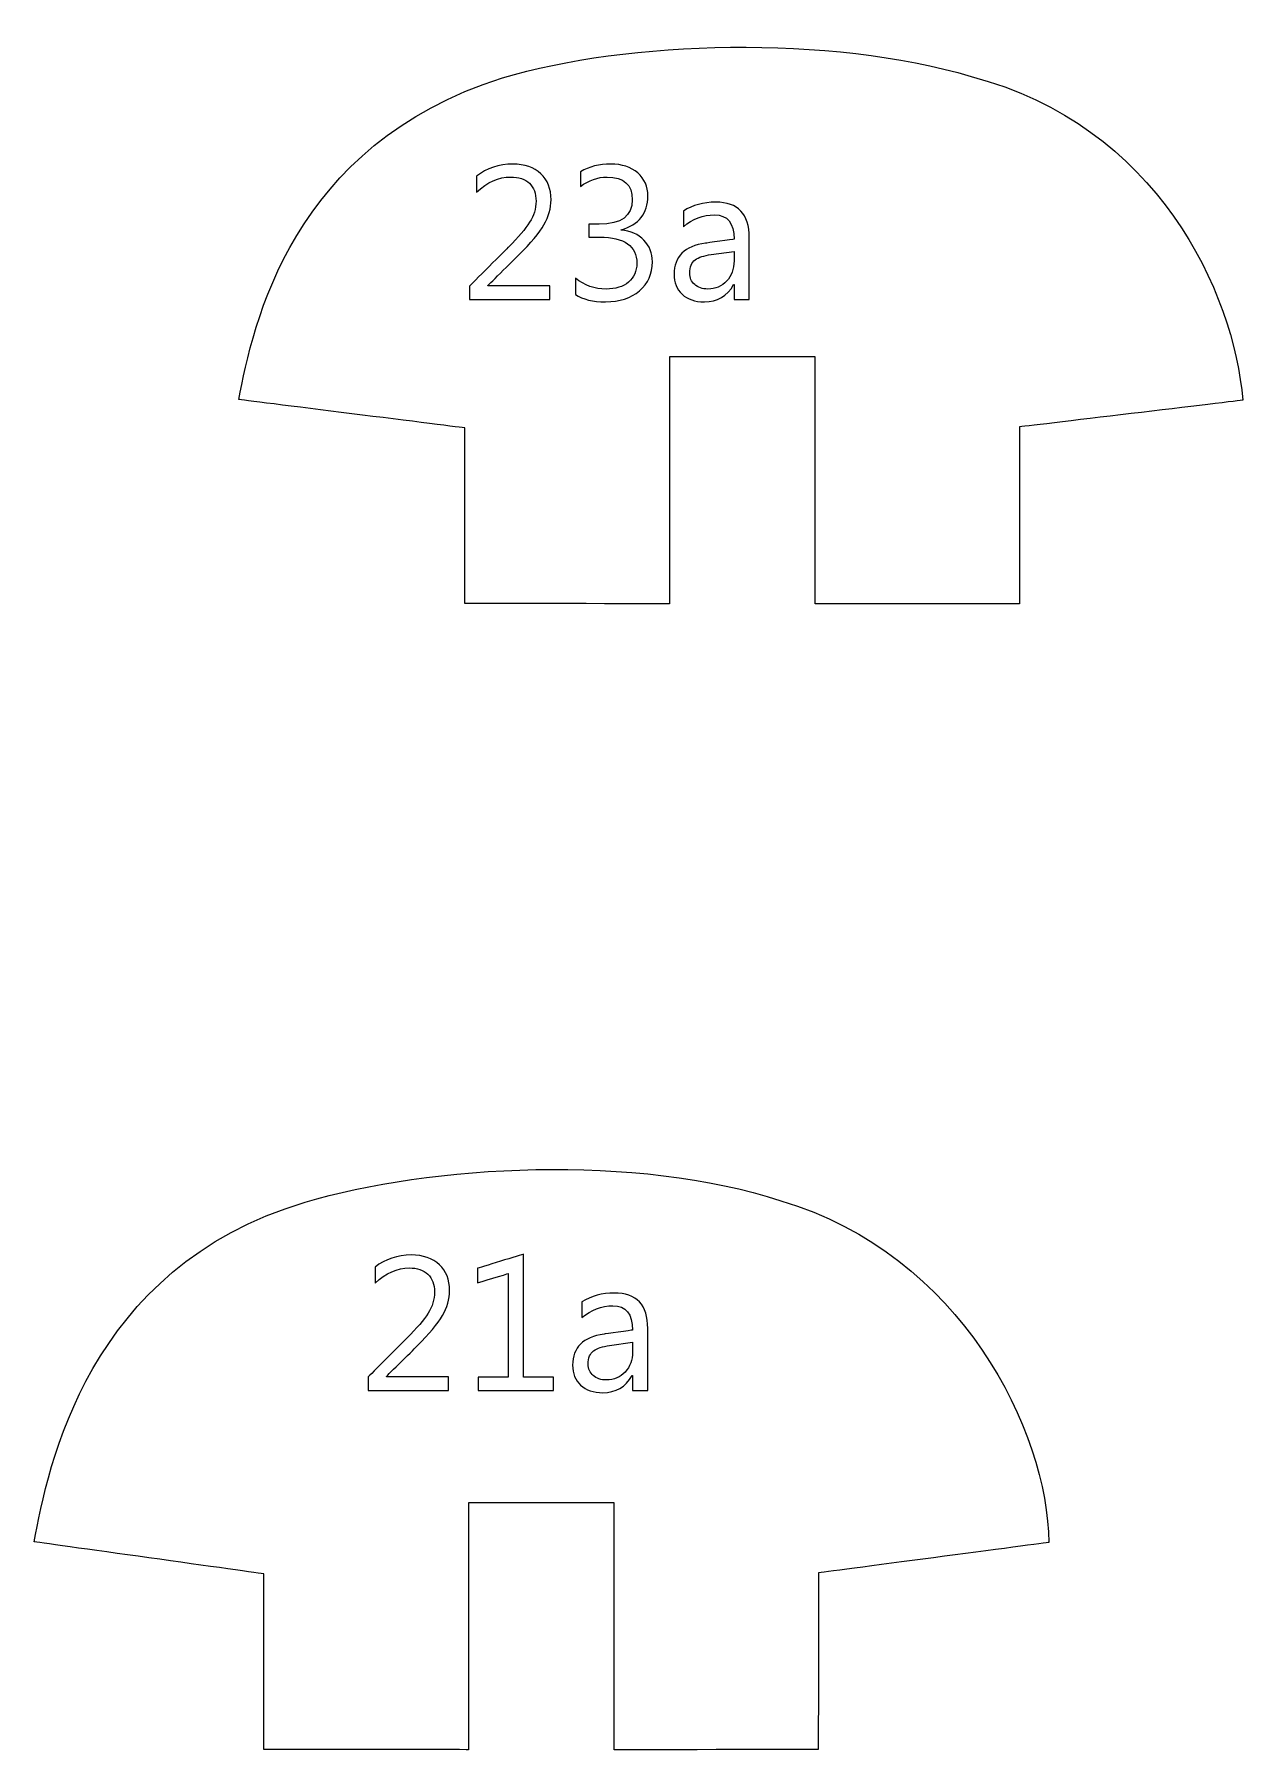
# Model space of a CAD drawing. Header units: centimetres. Extents: x -494 to 505, y -672 to 577.
# Drawn here: x -354.1 to -285.7, y -666.2 to -569.2 of the extents above; entities that cross this region are included whole.
import ezdxf

# ---------------------------------------------------------------- set-up
doc = ezdxf.new("R2010")
doc.units = ezdxf.units.CM
doc.header["$MEASUREMENT"] = 0
doc.layers.add('Camada 1', color=7, linetype='Continuous')
doc.layers.add('Camada 2', color=10, linetype='Continuous')

msp = doc.modelspace()

# ---------------------------------------------------------------- linework, layer by layer
at = {"layer": 'Camada 1', "lineweight": 9}
for points in [[(-318.159638, -587.465424), (-318.159638, -587.465424), (-309.918608, -587.465424), (-309.918608, -587.465424), (-309.918608, -587.465424), (-309.918608, -587.465424), (-309.924196, -601.420692), (-309.924196, -601.420692), (-309.924196, -601.420692), (-309.924196, -601.420692), (-298.375324, -601.417644), (-298.375324, -601.417644), (-298.375324, -601.417644), (-298.375324, -601.417644), (-298.367704, -591.42503), (-298.367704, -591.42503), (-298.367704, -591.42503), (-298.367704, -591.42503), (-285.748222, -589.913222), (-285.748222, -589.913222), (-285.748222, -589.913222), (-286.23895, -583.825858), (-290.574984, -574.35115), (-301.096934, -571.612014), (-301.096934, -571.612014), (-309.09387, -569.229494), (-320.567304, -569.571632), (-327.594468, -571.697358), (-327.594468, -571.697358), (-339.513164, -575.42938), (-341.728806, -585.672438), (-342.493854, -589.874614), (-342.493854, -589.874614), (-342.493854, -589.874614), (-329.7301, -591.47837), (-329.7301, -591.47837), (-329.7301, -591.47837), (-329.7301, -591.47837), (-329.728576, -601.40088), (-329.728576, -601.40088), (-329.728576, -601.40088), (-329.728576, -601.40088), (-318.158622, -601.419676), (-318.158622, -601.419676), (-318.158622, -601.419676), (-318.158622, -601.419676), (-318.159638, -587.465424), (-318.159638, -587.465424)], [(-329.524614, -652.23898), (-329.524614, -652.23898), (-321.283584, -652.23898), (-321.283584, -652.23898), (-321.283584, -652.23898), (-321.283584, -652.23898), (-321.289172, -666.194248), (-321.289172, -666.194248), (-321.289172, -666.194248), (-321.289172, -666.194248), (-309.7403, -666.1912), (-309.7403, -666.1912), (-309.7403, -666.1912), (-309.7403, -666.1912), (-309.73268, -656.198586), (-309.73268, -656.198586), (-309.73268, -656.198586), (-309.73268, -656.198586), (-296.706798, -654.483578), (-296.706798, -654.483578), (-296.706798, -654.483578), (-296.782236, -648.217906), (-301.62627, -638.201924), (-311.851802, -635.16637), (-311.851802, -635.16637), (-319.967864, -632.486924), (-331.729334, -633.125988), (-338.756498, -635.25146), (-338.756498, -635.25146), (-351.089976, -638.924046), (-353.296728, -650.242794), (-354.061776, -654.44497), (-354.061776, -654.44497), (-354.061776, -654.44497), (-341.095076, -656.251926), (-341.095076, -656.251926), (-341.095076, -656.251926), (-341.095076, -656.251926), (-341.093552, -666.174436), (-341.093552, -666.174436), (-341.093552, -666.174436), (-341.093552, -666.174436), (-329.523598, -666.193232), (-329.523598, -666.193232), (-329.523598, -666.193232), (-329.523598, -666.193232), (-329.524614, -652.23898), (-329.524614, -652.23898)]]:
    msp.add_open_spline(points, degree=3, knots=[0, 0, 0, 0, 0.076923077, 0.076923077, 0.076923077, 0.076923087, 0.153846154, 0.153846154, 0.153846154, 0.153846164, 0.230769231, 0.230769231, 0.230769231, 0.230769241, 0.307692308, 0.307692308, 0.307692308, 0.307692318, 0.384615385, 0.384615385, 0.384615385, 0.384615395, 0.461538462, 0.461538462, 0.461538462, 0.461538472, 0.538461538, 0.538461538, 0.538461538, 0.538461548, 0.615384615, 0.615384615, 0.615384615, 0.615384625, 0.692307692, 0.692307692, 0.692307692, 0.692307702, 0.769230769, 0.769230769, 0.769230769, 0.769230779, 0.846153846, 0.846153846, 0.846153846, 0.846153856, 1, 1, 1, 1], dxfattribs=at)
at = {"layer": 'Camada 2'}
for points, knots in [([(-324.913752, -584.221336), (-324.913752, -584.221336), (-329.451462, -584.221336), (-329.451462, -584.221336), (-329.451462, -584.221336), (-329.451462, -584.221336), (-329.451462, -583.457812), (-329.451462, -583.457812), (-329.451462, -583.457812), (-329.451462, -583.457812), (-327.257918, -581.257156), (-327.257918, -581.257156), (-327.257918, -581.257156), (-326.697086, -580.696324), (-326.29729, -580.230234), (-326.059038, -579.857362), (-326.059038, -579.857362), (-325.818754, -579.484744), (-325.698866, -579.084948), (-325.698866, -578.662038), (-325.698866, -578.662038), (-325.698866, -578.22846), (-325.822564, -577.891402), (-326.071484, -577.65315), (-326.071484, -577.65315), (-326.320658, -577.414898), (-326.673718, -577.296534), (-327.132442, -577.296534), (-327.132442, -577.296534), (-327.804526, -577.296534), (-328.447908, -577.5833), (-329.064366, -578.156832), (-329.064366, -578.156832), (-329.064366, -578.156832), (-329.064366, -577.253608), (-329.064366, -577.253608), (-329.064366, -577.253608), (-328.47661, -576.79463), (-327.79208, -576.565268), (-327.012554, -576.565268), (-327.012554, -576.565268), (-326.34047, -576.565268), (-325.811642, -576.748148), (-325.426324, -577.111876), (-325.426324, -577.111876), (-325.041006, -577.475604), (-324.849236, -577.965062), (-324.849236, -578.577964), (-324.849236, -578.577964), (-324.849236, -579.060056), (-324.981824, -579.533004), (-325.249032, -579.99376), (-325.249032, -579.99376), (-325.514208, -580.454262), (-325.992744, -581.026016), (-326.682608, -581.708768), (-326.682608, -581.708768), (-326.682608, -581.708768), (-328.419206, -583.425554), (-328.419206, -583.425554), (-328.419206, -583.425554), (-328.419206, -583.425554), (-328.419206, -583.447144), (-328.419206, -583.447144), (-328.419206, -583.447144), (-328.419206, -583.447144), (-324.913752, -583.447144), (-324.913752, -583.447144), (-324.913752, -583.447144), (-324.913752, -583.447144), (-324.913752, -584.221336), (-324.913752, -584.221336)], [0, 0, 0, 0, 0.052631579, 0.052631579, 0.052631579, 0.052631589, 0.105263158, 0.105263158, 0.105263158, 0.105263168, 0.157894737, 0.157894737, 0.157894737, 0.157894747, 0.210526316, 0.210526316, 0.210526316, 0.210526326, 0.263157895, 0.263157895, 0.263157895, 0.263157905, 0.315789474, 0.315789474, 0.315789474, 0.315789484, 0.368421053, 0.368421053, 0.368421053, 0.368421063, 0.421052632, 0.421052632, 0.421052632, 0.421052642, 0.473684211, 0.473684211, 0.473684211, 0.473684221, 0.526315789, 0.526315789, 0.526315789, 0.526315799, 0.578947368, 0.578947368, 0.578947368, 0.578947378, 0.631578947, 0.631578947, 0.631578947, 0.631578957, 0.684210526, 0.684210526, 0.684210526, 0.684210536, 0.736842105, 0.736842105, 0.736842105, 0.736842115, 0.789473684, 0.789473684, 0.789473684, 0.789473694, 0.842105263, 0.842105263, 0.842105263, 0.842105273, 0.894736842, 0.894736842, 0.894736842, 0.894736852, 1, 1, 1, 1]), ([(-323.473064, -583.941682), (-323.473064, -583.941682), (-323.473064, -583.017122), (-323.473064, -583.017122), (-323.473064, -583.017122), (-322.958714, -583.425554), (-322.376292, -583.630024), (-321.7291, -583.630024), (-321.7291, -583.630024), (-321.202304, -583.630024), (-320.78295, -583.499214), (-320.46926, -583.235562), (-320.46926, -583.235562), (-320.155824, -582.972164), (-319.999868, -582.617326), (-319.999868, -582.172826), (-319.999868, -582.172826), (-319.999868, -581.187306), (-320.698622, -580.694292), (-322.09486, -580.694292), (-322.09486, -580.694292), (-322.09486, -580.694292), (-322.720208, -580.694292), (-322.720208, -580.694292), (-322.720208, -580.694292), (-322.720208, -580.694292), (-322.720208, -579.96328), (-322.720208, -579.96328), (-322.720208, -579.96328), (-322.720208, -579.96328), (-322.12534, -579.96328), (-322.12534, -579.96328), (-322.12534, -579.96328), (-320.879724, -579.96328), (-320.257932, -579.500746), (-320.257932, -578.577964), (-320.257932, -578.577964), (-320.257932, -577.723), (-320.732912, -577.296534), (-321.682618, -577.296534), (-321.682618, -577.296534), (-322.21297, -577.296534), (-322.713096, -577.475604), (-323.182742, -577.834252), (-323.182742, -577.834252), (-323.182742, -577.834252), (-323.182742, -576.995544), (-323.182742, -576.995544), (-323.182742, -576.995544), (-322.698872, -576.708778), (-322.127118, -576.565268), (-321.469258, -576.565268), (-321.469258, -576.565268), (-320.83502, -576.565268), (-320.327782, -576.73367), (-319.94602, -577.06895), (-319.94602, -577.06895), (-319.566036, -577.405754), (-319.376044, -577.83603), (-319.376044, -578.361048), (-319.376044, -578.361048), (-319.376044, -579.352156), (-319.879726, -579.990204), (-320.888614, -580.27316), (-320.888614, -580.27316), (-320.888614, -580.27316), (-320.888614, -580.29475), (-320.888614, -580.29475), (-320.888614, -580.29475), (-320.347594, -580.34682), (-319.917318, -580.536812), (-319.598294, -580.864726), (-319.598294, -580.864726), (-319.277492, -581.19264), (-319.11798, -581.601326), (-319.11798, -582.09053), (-319.11798, -582.09053), (-319.11798, -582.767948), (-319.360042, -583.312778), (-319.84569, -583.728576), (-319.84569, -583.728576), (-320.331338, -584.142596), (-320.971164, -584.350368), (-321.765168, -584.350368), (-321.765168, -584.350368), (-322.480178, -584.350368), (-323.0499, -584.214224), (-323.473064, -583.941682)], [0, 0, 0, 0, 0.043478261, 0.043478261, 0.043478261, 0.043478271, 0.086956522, 0.086956522, 0.086956522, 0.086956532, 0.130434783, 0.130434783, 0.130434783, 0.130434793, 0.173913043, 0.173913043, 0.173913043, 0.173913053, 0.217391304, 0.217391304, 0.217391304, 0.217391314, 0.260869565, 0.260869565, 0.260869565, 0.260869575, 0.304347826, 0.304347826, 0.304347826, 0.304347836, 0.347826087, 0.347826087, 0.347826087, 0.347826097, 0.391304348, 0.391304348, 0.391304348, 0.391304358, 0.434782609, 0.434782609, 0.434782609, 0.434782619, 0.47826087, 0.47826087, 0.47826087, 0.47826088, 0.52173913, 0.52173913, 0.52173913, 0.52173914, 0.565217391, 0.565217391, 0.565217391, 0.565217401, 0.608695652, 0.608695652, 0.608695652, 0.608695662, 0.652173913, 0.652173913, 0.652173913, 0.652173923, 0.695652174, 0.695652174, 0.695652174, 0.695652184, 0.739130435, 0.739130435, 0.739130435, 0.739130445, 0.782608696, 0.782608696, 0.782608696, 0.782608706, 0.826086957, 0.826086957, 0.826086957, 0.826086967, 0.869565217, 0.869565217, 0.869565217, 0.869565227, 0.913043478, 0.913043478, 0.913043478, 0.913043488, 1, 1, 1, 1]), ([(-313.644788, -584.221336), (-313.644788, -584.221336), (-314.505086, -584.221336), (-314.505086, -584.221336), (-314.505086, -584.221336), (-314.505086, -584.221336), (-314.505086, -583.38085), (-314.505086, -583.38085), (-314.505086, -583.38085), (-314.505086, -583.38085), (-314.526676, -583.38085), (-314.526676, -583.38085), (-314.526676, -583.38085), (-314.901072, -584.027788), (-315.451236, -584.350368), (-316.180724, -584.350368), (-316.180724, -584.350368), (-316.716664, -584.350368), (-317.136018, -584.20889), (-317.438786, -583.923902), (-317.438786, -583.923902), (-317.741808, -583.640692), (-317.892176, -583.264264), (-317.892176, -582.794872), (-317.892176, -582.794872), (-317.892176, -581.789286), (-317.300864, -581.203308), (-316.117986, -581.038462), (-316.117986, -581.038462), (-316.117986, -581.038462), (-314.505086, -580.812656), (-314.505086, -580.812656), (-314.505086, -580.812656), (-314.505086, -579.895208), (-314.874402, -579.43623), (-315.612526, -579.43623), (-315.612526, -579.43623), (-316.259718, -579.43623), (-316.843918, -579.65848), (-317.36538, -580.10298), (-317.36538, -580.10298), (-317.36538, -580.10298), (-317.36538, -579.221346), (-317.36538, -579.221346), (-317.36538, -579.221346), (-316.836806, -578.884288), (-316.229238, -578.715886), (-315.53912, -578.715886), (-315.53912, -578.715886), (-314.275724, -578.715886), (-313.644788, -579.384414), (-313.644788, -580.722994), (-313.644788, -580.722994), (-313.644788, -580.722994), (-313.644788, -584.221336), (-313.644788, -584.221336)], [0, 0, 0, 0, 0.066666667, 0.066666667, 0.066666667, 0.066666677, 0.133333333, 0.133333333, 0.133333333, 0.133333343, 0.2, 0.2, 0.2, 0.20000001, 0.266666667, 0.266666667, 0.266666667, 0.266666677, 0.333333333, 0.333333333, 0.333333333, 0.333333343, 0.4, 0.4, 0.4, 0.40000001, 0.466666667, 0.466666667, 0.466666667, 0.466666677, 0.533333333, 0.533333333, 0.533333333, 0.533333343, 0.6, 0.6, 0.6, 0.60000001, 0.666666667, 0.666666667, 0.666666667, 0.666666677, 0.733333333, 0.733333333, 0.733333333, 0.733333343, 0.8, 0.8, 0.8, 0.80000001, 0.866666667, 0.866666667, 0.866666667, 0.866666677, 1, 1, 1, 1]), ([(-314.505086, -581.500742), (-314.505086, -581.500742), (-315.802518, -581.680066), (-315.802518, -581.680066), (-315.802518, -581.680066), (-316.202314, -581.735692), (-316.503304, -581.836022), (-316.705742, -581.9775), (-316.705742, -581.9775), (-316.908434, -582.12101), (-317.010542, -582.371962), (-317.010542, -582.733912), (-317.010542, -582.733912), (-317.010542, -582.99731), (-316.917324, -583.212448), (-316.72911, -583.379072), (-316.72911, -583.379072), (-316.542674, -583.545696), (-316.291976, -583.630024), (-315.981842, -583.630024), (-315.981842, -583.630024), (-315.553598, -583.630024), (-315.200538, -583.479402), (-314.922662, -583.18019), (-314.922662, -583.18019), (-314.644786, -582.878946), (-314.505086, -582.499216), (-314.505086, -582.03846), (-314.505086, -582.03846), (-314.505086, -582.03846), (-314.505086, -581.500742), (-314.505086, -581.500742)], [0, 0, 0, 0, 0.111111111, 0.111111111, 0.111111111, 0.111111121, 0.222222222, 0.222222222, 0.222222222, 0.222222232, 0.333333333, 0.333333333, 0.333333333, 0.333333343, 0.444444444, 0.444444444, 0.444444444, 0.444444454, 0.555555556, 0.555555556, 0.555555556, 0.555555566, 0.666666667, 0.666666667, 0.666666667, 0.666666677, 0.777777778, 0.777777778, 0.777777778, 0.777777788, 1, 1, 1, 1]), ([(-330.650088, -645.886948), (-330.650088, -645.886948), (-335.187798, -645.886948), (-335.187798, -645.886948), (-335.187798, -645.886948), (-335.187798, -645.886948), (-335.187798, -645.123424), (-335.187798, -645.123424), (-335.187798, -645.123424), (-335.187798, -645.123424), (-332.994254, -642.922768), (-332.994254, -642.922768), (-332.994254, -642.922768), (-332.433422, -642.361936), (-332.033626, -641.895846), (-331.795374, -641.522974), (-331.795374, -641.522974), (-331.55509, -641.150356), (-331.435202, -640.75056), (-331.435202, -640.32765), (-331.435202, -640.32765), (-331.435202, -639.894072), (-331.5589, -639.557014), (-331.80782, -639.318762), (-331.80782, -639.318762), (-332.056994, -639.08051), (-332.410054, -638.962146), (-332.868778, -638.962146), (-332.868778, -638.962146), (-333.540862, -638.962146), (-334.184244, -639.248912), (-334.800702, -639.822444), (-334.800702, -639.822444), (-334.800702, -639.822444), (-334.800702, -638.91922), (-334.800702, -638.91922), (-334.800702, -638.91922), (-334.212946, -638.460242), (-333.528416, -638.23088), (-332.74889, -638.23088), (-332.74889, -638.23088), (-332.076806, -638.23088), (-331.547978, -638.41376), (-331.16266, -638.777488), (-331.16266, -638.777488), (-330.777342, -639.141216), (-330.585572, -639.630674), (-330.585572, -640.243576), (-330.585572, -640.243576), (-330.585572, -640.725668), (-330.71816, -641.198616), (-330.985368, -641.659372), (-330.985368, -641.659372), (-331.250544, -642.119874), (-331.72908, -642.691628), (-332.418944, -643.37438), (-332.418944, -643.37438), (-332.418944, -643.37438), (-334.155542, -645.091166), (-334.155542, -645.091166), (-334.155542, -645.091166), (-334.155542, -645.091166), (-334.155542, -645.112756), (-334.155542, -645.112756), (-334.155542, -645.112756), (-334.155542, -645.112756), (-330.650088, -645.112756), (-330.650088, -645.112756), (-330.650088, -645.112756), (-330.650088, -645.112756), (-330.650088, -645.886948), (-330.650088, -645.886948)], [0, 0, 0, 0, 0.052631579, 0.052631579, 0.052631579, 0.052631589, 0.105263158, 0.105263158, 0.105263158, 0.105263168, 0.157894737, 0.157894737, 0.157894737, 0.157894747, 0.210526316, 0.210526316, 0.210526316, 0.210526326, 0.263157895, 0.263157895, 0.263157895, 0.263157905, 0.315789474, 0.315789474, 0.315789474, 0.315789484, 0.368421053, 0.368421053, 0.368421053, 0.368421063, 0.421052632, 0.421052632, 0.421052632, 0.421052642, 0.473684211, 0.473684211, 0.473684211, 0.473684221, 0.526315789, 0.526315789, 0.526315789, 0.526315799, 0.578947368, 0.578947368, 0.578947368, 0.578947378, 0.631578947, 0.631578947, 0.631578947, 0.631578957, 0.684210526, 0.684210526, 0.684210526, 0.684210536, 0.736842105, 0.736842105, 0.736842105, 0.736842115, 0.789473684, 0.789473684, 0.789473684, 0.789473694, 0.842105263, 0.842105263, 0.842105263, 0.842105273, 0.894736842, 0.894736842, 0.894736842, 0.894736852, 1, 1, 1, 1]), ([(-324.714616, -645.886948), (-324.714616, -645.886948), (-328.972672, -645.886948), (-328.972672, -645.886948), (-328.972672, -645.886948), (-328.972672, -645.886948), (-328.972672, -645.134346), (-328.972672, -645.134346), (-328.972672, -645.134346), (-328.972672, -645.134346), (-327.27392, -645.134346), (-327.27392, -645.134346), (-327.27392, -645.134346), (-327.27392, -645.134346), (-327.27392, -639.28117), (-327.27392, -639.28117), (-327.27392, -639.28117), (-327.27392, -639.28117), (-329.015852, -639.800854), (-329.015852, -639.800854), (-329.015852, -639.800854), (-329.015852, -639.800854), (-329.015852, -638.983736), (-329.015852, -638.983736), (-329.015852, -638.983736), (-329.015852, -638.983736), (-326.413622, -638.187954), (-326.413622, -638.187954), (-326.413622, -638.187954), (-326.413622, -638.187954), (-326.413622, -645.134346), (-326.413622, -645.134346), (-326.413622, -645.134346), (-326.413622, -645.134346), (-324.714616, -645.134346), (-324.714616, -645.134346), (-324.714616, -645.134346), (-324.714616, -645.134346), (-324.714616, -645.886948), (-324.714616, -645.886948)], [0, 0, 0, 0, 0.090909091, 0.090909091, 0.090909091, 0.090909101, 0.181818182, 0.181818182, 0.181818182, 0.181818192, 0.272727273, 0.272727273, 0.272727273, 0.272727283, 0.363636364, 0.363636364, 0.363636364, 0.363636374, 0.454545455, 0.454545455, 0.454545455, 0.454545465, 0.545454545, 0.545454545, 0.545454545, 0.545454555, 0.636363636, 0.636363636, 0.636363636, 0.636363646, 0.727272727, 0.727272727, 0.727272727, 0.727272737, 0.818181818, 0.818181818, 0.818181818, 0.818181828, 1, 1, 1, 1]), ([(-319.381124, -645.886948), (-319.381124, -645.886948), (-320.241422, -645.886948), (-320.241422, -645.886948), (-320.241422, -645.886948), (-320.241422, -645.886948), (-320.241422, -645.046462), (-320.241422, -645.046462), (-320.241422, -645.046462), (-320.241422, -645.046462), (-320.263012, -645.046462), (-320.263012, -645.046462), (-320.263012, -645.046462), (-320.637408, -645.6934), (-321.187572, -646.01598), (-321.91706, -646.01598), (-321.91706, -646.01598), (-322.453, -646.01598), (-322.872354, -645.874502), (-323.175122, -645.589514), (-323.175122, -645.589514), (-323.478144, -645.306304), (-323.628512, -644.929876), (-323.628512, -644.460484), (-323.628512, -644.460484), (-323.628512, -643.454898), (-323.0372, -642.86892), (-321.854322, -642.704074), (-321.854322, -642.704074), (-321.854322, -642.704074), (-320.241422, -642.478268), (-320.241422, -642.478268), (-320.241422, -642.478268), (-320.241422, -641.56082), (-320.610738, -641.101842), (-321.348862, -641.101842), (-321.348862, -641.101842), (-321.996054, -641.101842), (-322.580254, -641.324092), (-323.101716, -641.768592), (-323.101716, -641.768592), (-323.101716, -641.768592), (-323.101716, -640.886958), (-323.101716, -640.886958), (-323.101716, -640.886958), (-322.573142, -640.5499), (-321.965574, -640.381498), (-321.275456, -640.381498), (-321.275456, -640.381498), (-320.01206, -640.381498), (-319.381124, -641.050026), (-319.381124, -642.388606), (-319.381124, -642.388606), (-319.381124, -642.388606), (-319.381124, -645.886948), (-319.381124, -645.886948)], [0, 0, 0, 0, 0.066666667, 0.066666667, 0.066666667, 0.066666677, 0.133333333, 0.133333333, 0.133333333, 0.133333343, 0.2, 0.2, 0.2, 0.20000001, 0.266666667, 0.266666667, 0.266666667, 0.266666677, 0.333333333, 0.333333333, 0.333333333, 0.333333343, 0.4, 0.4, 0.4, 0.40000001, 0.466666667, 0.466666667, 0.466666667, 0.466666677, 0.533333333, 0.533333333, 0.533333333, 0.533333343, 0.6, 0.6, 0.6, 0.60000001, 0.666666667, 0.666666667, 0.666666667, 0.666666677, 0.733333333, 0.733333333, 0.733333333, 0.733333343, 0.8, 0.8, 0.8, 0.80000001, 0.866666667, 0.866666667, 0.866666667, 0.866666677, 1, 1, 1, 1]), ([(-320.241422, -643.166354), (-320.241422, -643.166354), (-321.538854, -643.345678), (-321.538854, -643.345678), (-321.538854, -643.345678), (-321.93865, -643.401304), (-322.23964, -643.501634), (-322.442078, -643.643112), (-322.442078, -643.643112), (-322.64477, -643.786622), (-322.746878, -644.037574), (-322.746878, -644.399524), (-322.746878, -644.399524), (-322.746878, -644.662922), (-322.65366, -644.87806), (-322.465446, -645.044684), (-322.465446, -645.044684), (-322.27901, -645.211308), (-322.028312, -645.295636), (-321.718178, -645.295636), (-321.718178, -645.295636), (-321.289934, -645.295636), (-320.936874, -645.145014), (-320.658998, -644.845802), (-320.658998, -644.845802), (-320.381122, -644.544558), (-320.241422, -644.164828), (-320.241422, -643.704072), (-320.241422, -643.704072), (-320.241422, -643.704072), (-320.241422, -643.166354), (-320.241422, -643.166354)], [0, 0, 0, 0, 0.111111111, 0.111111111, 0.111111111, 0.111111121, 0.222222222, 0.222222222, 0.222222222, 0.222222232, 0.333333333, 0.333333333, 0.333333333, 0.333333343, 0.444444444, 0.444444444, 0.444444444, 0.444444454, 0.555555556, 0.555555556, 0.555555556, 0.555555566, 0.666666667, 0.666666667, 0.666666667, 0.666666677, 0.777777778, 0.777777778, 0.777777778, 0.777777788, 1, 1, 1, 1])]:
    msp.add_open_spline(points, degree=3, knots=knots, dxfattribs=at)
at = {"layer": 'Camada 2', "lineweight": 9}
for points, knots in [([(-324.913752, -584.221336), (-324.913752, -584.221336), (-329.451462, -584.221336), (-329.451462, -584.221336), (-329.451462, -584.221336), (-329.451462, -584.221336), (-329.451462, -583.457812), (-329.451462, -583.457812), (-329.451462, -583.457812), (-329.451462, -583.457812), (-327.257918, -581.257156), (-327.257918, -581.257156), (-327.257918, -581.257156), (-326.697086, -580.696324), (-326.29729, -580.230234), (-326.059038, -579.857362), (-326.059038, -579.857362), (-325.818754, -579.484744), (-325.698866, -579.084948), (-325.698866, -578.662038), (-325.698866, -578.662038), (-325.698866, -578.22846), (-325.822564, -577.891402), (-326.071484, -577.65315), (-326.071484, -577.65315), (-326.320658, -577.414898), (-326.673718, -577.296534), (-327.132442, -577.296534), (-327.132442, -577.296534), (-327.804526, -577.296534), (-328.447908, -577.5833), (-329.064366, -578.156832), (-329.064366, -578.156832), (-329.064366, -578.156832), (-329.064366, -577.253608), (-329.064366, -577.253608), (-329.064366, -577.253608), (-328.47661, -576.79463), (-327.79208, -576.565268), (-327.012554, -576.565268), (-327.012554, -576.565268), (-326.34047, -576.565268), (-325.811642, -576.748148), (-325.426324, -577.111876), (-325.426324, -577.111876), (-325.041006, -577.475604), (-324.849236, -577.965062), (-324.849236, -578.577964), (-324.849236, -578.577964), (-324.849236, -579.060056), (-324.981824, -579.533004), (-325.249032, -579.99376), (-325.249032, -579.99376), (-325.514208, -580.454262), (-325.992744, -581.026016), (-326.682608, -581.708768), (-326.682608, -581.708768), (-326.682608, -581.708768), (-328.419206, -583.425554), (-328.419206, -583.425554), (-328.419206, -583.425554), (-328.419206, -583.425554), (-328.419206, -583.447144), (-328.419206, -583.447144), (-328.419206, -583.447144), (-328.419206, -583.447144), (-324.913752, -583.447144), (-324.913752, -583.447144), (-324.913752, -583.447144), (-324.913752, -583.447144), (-324.913752, -584.221336), (-324.913752, -584.221336)], [0, 0, 0, 0, 0.052631579, 0.052631579, 0.052631579, 0.052631589, 0.105263158, 0.105263158, 0.105263158, 0.105263168, 0.157894737, 0.157894737, 0.157894737, 0.157894747, 0.210526316, 0.210526316, 0.210526316, 0.210526326, 0.263157895, 0.263157895, 0.263157895, 0.263157905, 0.315789474, 0.315789474, 0.315789474, 0.315789484, 0.368421053, 0.368421053, 0.368421053, 0.368421063, 0.421052632, 0.421052632, 0.421052632, 0.421052642, 0.473684211, 0.473684211, 0.473684211, 0.473684221, 0.526315789, 0.526315789, 0.526315789, 0.526315799, 0.578947368, 0.578947368, 0.578947368, 0.578947378, 0.631578947, 0.631578947, 0.631578947, 0.631578957, 0.684210526, 0.684210526, 0.684210526, 0.684210536, 0.736842105, 0.736842105, 0.736842105, 0.736842115, 0.789473684, 0.789473684, 0.789473684, 0.789473694, 0.842105263, 0.842105263, 0.842105263, 0.842105273, 0.894736842, 0.894736842, 0.894736842, 0.894736852, 1, 1, 1, 1]), ([(-323.473064, -583.941682), (-323.473064, -583.941682), (-323.473064, -583.017122), (-323.473064, -583.017122), (-323.473064, -583.017122), (-322.958714, -583.425554), (-322.376292, -583.630024), (-321.7291, -583.630024), (-321.7291, -583.630024), (-321.202304, -583.630024), (-320.78295, -583.499214), (-320.46926, -583.235562), (-320.46926, -583.235562), (-320.155824, -582.972164), (-319.999868, -582.617326), (-319.999868, -582.172826), (-319.999868, -582.172826), (-319.999868, -581.187306), (-320.698622, -580.694292), (-322.09486, -580.694292), (-322.09486, -580.694292), (-322.09486, -580.694292), (-322.720208, -580.694292), (-322.720208, -580.694292), (-322.720208, -580.694292), (-322.720208, -580.694292), (-322.720208, -579.96328), (-322.720208, -579.96328), (-322.720208, -579.96328), (-322.720208, -579.96328), (-322.12534, -579.96328), (-322.12534, -579.96328), (-322.12534, -579.96328), (-320.879724, -579.96328), (-320.257932, -579.500746), (-320.257932, -578.577964), (-320.257932, -578.577964), (-320.257932, -577.723), (-320.732912, -577.296534), (-321.682618, -577.296534), (-321.682618, -577.296534), (-322.21297, -577.296534), (-322.713096, -577.475604), (-323.182742, -577.834252), (-323.182742, -577.834252), (-323.182742, -577.834252), (-323.182742, -576.995544), (-323.182742, -576.995544), (-323.182742, -576.995544), (-322.698872, -576.708778), (-322.127118, -576.565268), (-321.469258, -576.565268), (-321.469258, -576.565268), (-320.83502, -576.565268), (-320.327782, -576.73367), (-319.94602, -577.06895), (-319.94602, -577.06895), (-319.566036, -577.405754), (-319.376044, -577.83603), (-319.376044, -578.361048), (-319.376044, -578.361048), (-319.376044, -579.352156), (-319.879726, -579.990204), (-320.888614, -580.27316), (-320.888614, -580.27316), (-320.888614, -580.27316), (-320.888614, -580.29475), (-320.888614, -580.29475), (-320.888614, -580.29475), (-320.347594, -580.34682), (-319.917318, -580.536812), (-319.598294, -580.864726), (-319.598294, -580.864726), (-319.277492, -581.19264), (-319.11798, -581.601326), (-319.11798, -582.09053), (-319.11798, -582.09053), (-319.11798, -582.767948), (-319.360042, -583.312778), (-319.84569, -583.728576), (-319.84569, -583.728576), (-320.331338, -584.142596), (-320.971164, -584.350368), (-321.765168, -584.350368), (-321.765168, -584.350368), (-322.480178, -584.350368), (-323.0499, -584.214224), (-323.473064, -583.941682)], [0, 0, 0, 0, 0.043478261, 0.043478261, 0.043478261, 0.043478271, 0.086956522, 0.086956522, 0.086956522, 0.086956532, 0.130434783, 0.130434783, 0.130434783, 0.130434793, 0.173913043, 0.173913043, 0.173913043, 0.173913053, 0.217391304, 0.217391304, 0.217391304, 0.217391314, 0.260869565, 0.260869565, 0.260869565, 0.260869575, 0.304347826, 0.304347826, 0.304347826, 0.304347836, 0.347826087, 0.347826087, 0.347826087, 0.347826097, 0.391304348, 0.391304348, 0.391304348, 0.391304358, 0.434782609, 0.434782609, 0.434782609, 0.434782619, 0.47826087, 0.47826087, 0.47826087, 0.47826088, 0.52173913, 0.52173913, 0.52173913, 0.52173914, 0.565217391, 0.565217391, 0.565217391, 0.565217401, 0.608695652, 0.608695652, 0.608695652, 0.608695662, 0.652173913, 0.652173913, 0.652173913, 0.652173923, 0.695652174, 0.695652174, 0.695652174, 0.695652184, 0.739130435, 0.739130435, 0.739130435, 0.739130445, 0.782608696, 0.782608696, 0.782608696, 0.782608706, 0.826086957, 0.826086957, 0.826086957, 0.826086967, 0.869565217, 0.869565217, 0.869565217, 0.869565227, 0.913043478, 0.913043478, 0.913043478, 0.913043488, 1, 1, 1, 1]), ([(-313.644788, -584.221336), (-313.644788, -584.221336), (-314.505086, -584.221336), (-314.505086, -584.221336), (-314.505086, -584.221336), (-314.505086, -584.221336), (-314.505086, -583.38085), (-314.505086, -583.38085), (-314.505086, -583.38085), (-314.505086, -583.38085), (-314.526676, -583.38085), (-314.526676, -583.38085), (-314.526676, -583.38085), (-314.901072, -584.027788), (-315.451236, -584.350368), (-316.180724, -584.350368), (-316.180724, -584.350368), (-316.716664, -584.350368), (-317.136018, -584.20889), (-317.438786, -583.923902), (-317.438786, -583.923902), (-317.741808, -583.640692), (-317.892176, -583.264264), (-317.892176, -582.794872), (-317.892176, -582.794872), (-317.892176, -581.789286), (-317.300864, -581.203308), (-316.117986, -581.038462), (-316.117986, -581.038462), (-316.117986, -581.038462), (-314.505086, -580.812656), (-314.505086, -580.812656), (-314.505086, -580.812656), (-314.505086, -579.895208), (-314.874402, -579.43623), (-315.612526, -579.43623), (-315.612526, -579.43623), (-316.259718, -579.43623), (-316.843918, -579.65848), (-317.36538, -580.10298), (-317.36538, -580.10298), (-317.36538, -580.10298), (-317.36538, -579.221346), (-317.36538, -579.221346), (-317.36538, -579.221346), (-316.836806, -578.884288), (-316.229238, -578.715886), (-315.53912, -578.715886), (-315.53912, -578.715886), (-314.275724, -578.715886), (-313.644788, -579.384414), (-313.644788, -580.722994), (-313.644788, -580.722994), (-313.644788, -580.722994), (-313.644788, -584.221336), (-313.644788, -584.221336)], [0, 0, 0, 0, 0.066666667, 0.066666667, 0.066666667, 0.066666677, 0.133333333, 0.133333333, 0.133333333, 0.133333343, 0.2, 0.2, 0.2, 0.20000001, 0.266666667, 0.266666667, 0.266666667, 0.266666677, 0.333333333, 0.333333333, 0.333333333, 0.333333343, 0.4, 0.4, 0.4, 0.40000001, 0.466666667, 0.466666667, 0.466666667, 0.466666677, 0.533333333, 0.533333333, 0.533333333, 0.533333343, 0.6, 0.6, 0.6, 0.60000001, 0.666666667, 0.666666667, 0.666666667, 0.666666677, 0.733333333, 0.733333333, 0.733333333, 0.733333343, 0.8, 0.8, 0.8, 0.80000001, 0.866666667, 0.866666667, 0.866666667, 0.866666677, 1, 1, 1, 1]), ([(-314.505086, -581.500742), (-314.505086, -581.500742), (-315.802518, -581.680066), (-315.802518, -581.680066), (-315.802518, -581.680066), (-316.202314, -581.735692), (-316.503304, -581.836022), (-316.705742, -581.9775), (-316.705742, -581.9775), (-316.908434, -582.12101), (-317.010542, -582.371962), (-317.010542, -582.733912), (-317.010542, -582.733912), (-317.010542, -582.99731), (-316.917324, -583.212448), (-316.72911, -583.379072), (-316.72911, -583.379072), (-316.542674, -583.545696), (-316.291976, -583.630024), (-315.981842, -583.630024), (-315.981842, -583.630024), (-315.553598, -583.630024), (-315.200538, -583.479402), (-314.922662, -583.18019), (-314.922662, -583.18019), (-314.644786, -582.878946), (-314.505086, -582.499216), (-314.505086, -582.03846), (-314.505086, -582.03846), (-314.505086, -582.03846), (-314.505086, -581.500742), (-314.505086, -581.500742)], [0, 0, 0, 0, 0.111111111, 0.111111111, 0.111111111, 0.111111121, 0.222222222, 0.222222222, 0.222222222, 0.222222232, 0.333333333, 0.333333333, 0.333333333, 0.333333343, 0.444444444, 0.444444444, 0.444444444, 0.444444454, 0.555555556, 0.555555556, 0.555555556, 0.555555566, 0.666666667, 0.666666667, 0.666666667, 0.666666677, 0.777777778, 0.777777778, 0.777777778, 0.777777788, 1, 1, 1, 1]), ([(-330.650088, -645.886948), (-330.650088, -645.886948), (-335.187798, -645.886948), (-335.187798, -645.886948), (-335.187798, -645.886948), (-335.187798, -645.886948), (-335.187798, -645.123424), (-335.187798, -645.123424), (-335.187798, -645.123424), (-335.187798, -645.123424), (-332.994254, -642.922768), (-332.994254, -642.922768), (-332.994254, -642.922768), (-332.433422, -642.361936), (-332.033626, -641.895846), (-331.795374, -641.522974), (-331.795374, -641.522974), (-331.55509, -641.150356), (-331.435202, -640.75056), (-331.435202, -640.32765), (-331.435202, -640.32765), (-331.435202, -639.894072), (-331.5589, -639.557014), (-331.80782, -639.318762), (-331.80782, -639.318762), (-332.056994, -639.08051), (-332.410054, -638.962146), (-332.868778, -638.962146), (-332.868778, -638.962146), (-333.540862, -638.962146), (-334.184244, -639.248912), (-334.800702, -639.822444), (-334.800702, -639.822444), (-334.800702, -639.822444), (-334.800702, -638.91922), (-334.800702, -638.91922), (-334.800702, -638.91922), (-334.212946, -638.460242), (-333.528416, -638.23088), (-332.74889, -638.23088), (-332.74889, -638.23088), (-332.076806, -638.23088), (-331.547978, -638.41376), (-331.16266, -638.777488), (-331.16266, -638.777488), (-330.777342, -639.141216), (-330.585572, -639.630674), (-330.585572, -640.243576), (-330.585572, -640.243576), (-330.585572, -640.725668), (-330.71816, -641.198616), (-330.985368, -641.659372), (-330.985368, -641.659372), (-331.250544, -642.119874), (-331.72908, -642.691628), (-332.418944, -643.37438), (-332.418944, -643.37438), (-332.418944, -643.37438), (-334.155542, -645.091166), (-334.155542, -645.091166), (-334.155542, -645.091166), (-334.155542, -645.091166), (-334.155542, -645.112756), (-334.155542, -645.112756), (-334.155542, -645.112756), (-334.155542, -645.112756), (-330.650088, -645.112756), (-330.650088, -645.112756), (-330.650088, -645.112756), (-330.650088, -645.112756), (-330.650088, -645.886948), (-330.650088, -645.886948)], [0, 0, 0, 0, 0.052631579, 0.052631579, 0.052631579, 0.052631589, 0.105263158, 0.105263158, 0.105263158, 0.105263168, 0.157894737, 0.157894737, 0.157894737, 0.157894747, 0.210526316, 0.210526316, 0.210526316, 0.210526326, 0.263157895, 0.263157895, 0.263157895, 0.263157905, 0.315789474, 0.315789474, 0.315789474, 0.315789484, 0.368421053, 0.368421053, 0.368421053, 0.368421063, 0.421052632, 0.421052632, 0.421052632, 0.421052642, 0.473684211, 0.473684211, 0.473684211, 0.473684221, 0.526315789, 0.526315789, 0.526315789, 0.526315799, 0.578947368, 0.578947368, 0.578947368, 0.578947378, 0.631578947, 0.631578947, 0.631578947, 0.631578957, 0.684210526, 0.684210526, 0.684210526, 0.684210536, 0.736842105, 0.736842105, 0.736842105, 0.736842115, 0.789473684, 0.789473684, 0.789473684, 0.789473694, 0.842105263, 0.842105263, 0.842105263, 0.842105273, 0.894736842, 0.894736842, 0.894736842, 0.894736852, 1, 1, 1, 1]), ([(-324.714616, -645.886948), (-324.714616, -645.886948), (-328.972672, -645.886948), (-328.972672, -645.886948), (-328.972672, -645.886948), (-328.972672, -645.886948), (-328.972672, -645.134346), (-328.972672, -645.134346), (-328.972672, -645.134346), (-328.972672, -645.134346), (-327.27392, -645.134346), (-327.27392, -645.134346), (-327.27392, -645.134346), (-327.27392, -645.134346), (-327.27392, -639.28117), (-327.27392, -639.28117), (-327.27392, -639.28117), (-327.27392, -639.28117), (-329.015852, -639.800854), (-329.015852, -639.800854), (-329.015852, -639.800854), (-329.015852, -639.800854), (-329.015852, -638.983736), (-329.015852, -638.983736), (-329.015852, -638.983736), (-329.015852, -638.983736), (-326.413622, -638.187954), (-326.413622, -638.187954), (-326.413622, -638.187954), (-326.413622, -638.187954), (-326.413622, -645.134346), (-326.413622, -645.134346), (-326.413622, -645.134346), (-326.413622, -645.134346), (-324.714616, -645.134346), (-324.714616, -645.134346), (-324.714616, -645.134346), (-324.714616, -645.134346), (-324.714616, -645.886948), (-324.714616, -645.886948)], [0, 0, 0, 0, 0.090909091, 0.090909091, 0.090909091, 0.090909101, 0.181818182, 0.181818182, 0.181818182, 0.181818192, 0.272727273, 0.272727273, 0.272727273, 0.272727283, 0.363636364, 0.363636364, 0.363636364, 0.363636374, 0.454545455, 0.454545455, 0.454545455, 0.454545465, 0.545454545, 0.545454545, 0.545454545, 0.545454555, 0.636363636, 0.636363636, 0.636363636, 0.636363646, 0.727272727, 0.727272727, 0.727272727, 0.727272737, 0.818181818, 0.818181818, 0.818181818, 0.818181828, 1, 1, 1, 1]), ([(-319.381124, -645.886948), (-319.381124, -645.886948), (-320.241422, -645.886948), (-320.241422, -645.886948), (-320.241422, -645.886948), (-320.241422, -645.886948), (-320.241422, -645.046462), (-320.241422, -645.046462), (-320.241422, -645.046462), (-320.241422, -645.046462), (-320.263012, -645.046462), (-320.263012, -645.046462), (-320.263012, -645.046462), (-320.637408, -645.6934), (-321.187572, -646.01598), (-321.91706, -646.01598), (-321.91706, -646.01598), (-322.453, -646.01598), (-322.872354, -645.874502), (-323.175122, -645.589514), (-323.175122, -645.589514), (-323.478144, -645.306304), (-323.628512, -644.929876), (-323.628512, -644.460484), (-323.628512, -644.460484), (-323.628512, -643.454898), (-323.0372, -642.86892), (-321.854322, -642.704074), (-321.854322, -642.704074), (-321.854322, -642.704074), (-320.241422, -642.478268), (-320.241422, -642.478268), (-320.241422, -642.478268), (-320.241422, -641.56082), (-320.610738, -641.101842), (-321.348862, -641.101842), (-321.348862, -641.101842), (-321.996054, -641.101842), (-322.580254, -641.324092), (-323.101716, -641.768592), (-323.101716, -641.768592), (-323.101716, -641.768592), (-323.101716, -640.886958), (-323.101716, -640.886958), (-323.101716, -640.886958), (-322.573142, -640.5499), (-321.965574, -640.381498), (-321.275456, -640.381498), (-321.275456, -640.381498), (-320.01206, -640.381498), (-319.381124, -641.050026), (-319.381124, -642.388606), (-319.381124, -642.388606), (-319.381124, -642.388606), (-319.381124, -645.886948), (-319.381124, -645.886948)], [0, 0, 0, 0, 0.066666667, 0.066666667, 0.066666667, 0.066666677, 0.133333333, 0.133333333, 0.133333333, 0.133333343, 0.2, 0.2, 0.2, 0.20000001, 0.266666667, 0.266666667, 0.266666667, 0.266666677, 0.333333333, 0.333333333, 0.333333333, 0.333333343, 0.4, 0.4, 0.4, 0.40000001, 0.466666667, 0.466666667, 0.466666667, 0.466666677, 0.533333333, 0.533333333, 0.533333333, 0.533333343, 0.6, 0.6, 0.6, 0.60000001, 0.666666667, 0.666666667, 0.666666667, 0.666666677, 0.733333333, 0.733333333, 0.733333333, 0.733333343, 0.8, 0.8, 0.8, 0.80000001, 0.866666667, 0.866666667, 0.866666667, 0.866666677, 1, 1, 1, 1]), ([(-320.241422, -643.166354), (-320.241422, -643.166354), (-321.538854, -643.345678), (-321.538854, -643.345678), (-321.538854, -643.345678), (-321.93865, -643.401304), (-322.23964, -643.501634), (-322.442078, -643.643112), (-322.442078, -643.643112), (-322.64477, -643.786622), (-322.746878, -644.037574), (-322.746878, -644.399524), (-322.746878, -644.399524), (-322.746878, -644.662922), (-322.65366, -644.87806), (-322.465446, -645.044684), (-322.465446, -645.044684), (-322.27901, -645.211308), (-322.028312, -645.295636), (-321.718178, -645.295636), (-321.718178, -645.295636), (-321.289934, -645.295636), (-320.936874, -645.145014), (-320.658998, -644.845802), (-320.658998, -644.845802), (-320.381122, -644.544558), (-320.241422, -644.164828), (-320.241422, -643.704072), (-320.241422, -643.704072), (-320.241422, -643.704072), (-320.241422, -643.166354), (-320.241422, -643.166354)], [0, 0, 0, 0, 0.111111111, 0.111111111, 0.111111111, 0.111111121, 0.222222222, 0.222222222, 0.222222222, 0.222222232, 0.333333333, 0.333333333, 0.333333333, 0.333333343, 0.444444444, 0.444444444, 0.444444444, 0.444444454, 0.555555556, 0.555555556, 0.555555556, 0.555555566, 0.666666667, 0.666666667, 0.666666667, 0.666666677, 0.777777778, 0.777777778, 0.777777778, 0.777777788, 1, 1, 1, 1])]:
    msp.add_open_spline(points, degree=3, knots=knots, dxfattribs=at)

doc.saveas('drawing.dxf')
